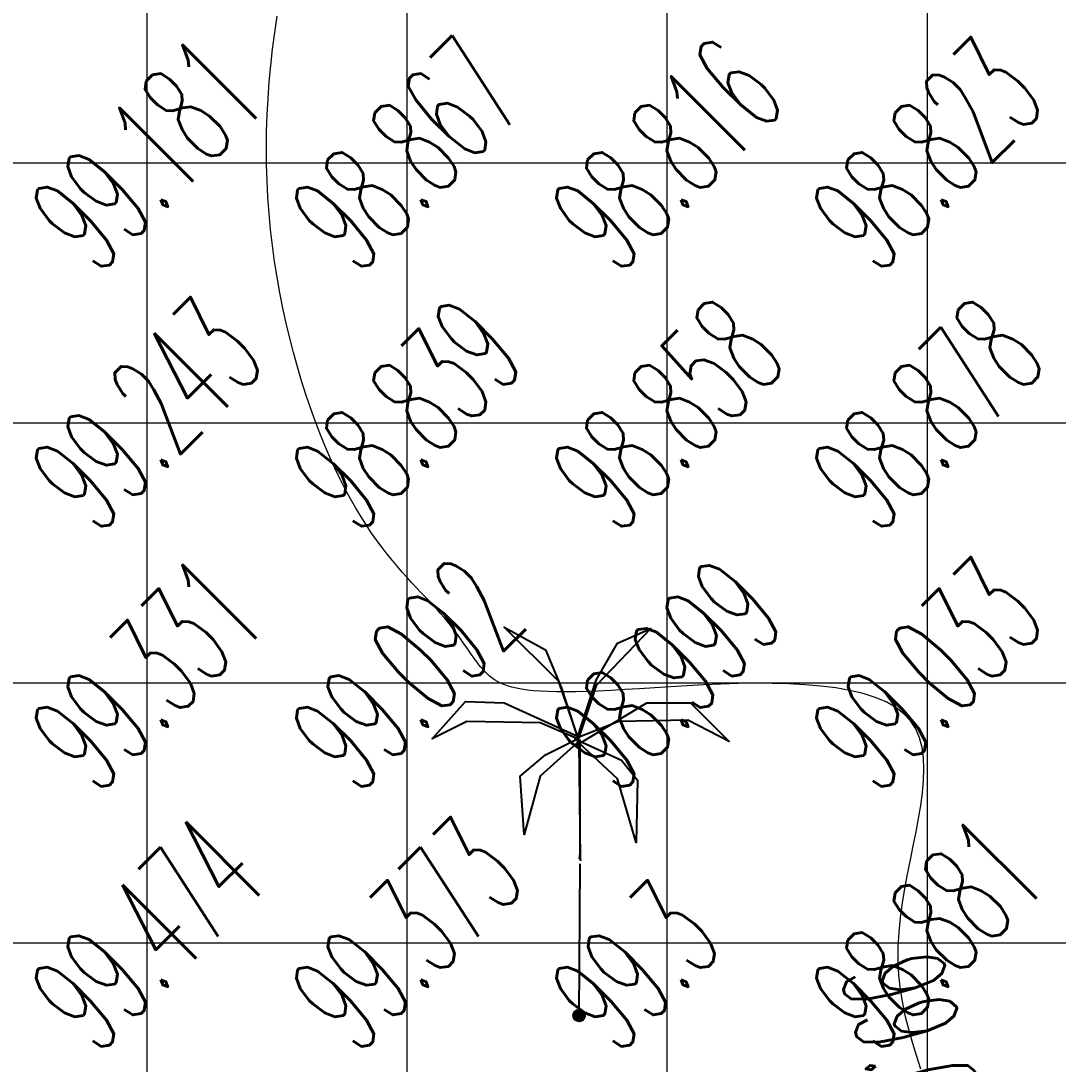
# Model space of a CAD drawing. Header units: millimetres. Extents: x 684983 to 685377, y 990360 to 990509.
# Drawn here: x 685039.05 to 685047.02, y 990439.11 to 990447.13 of the extents above; entities that cross this region are included whole.
import ezdxf
from ezdxf.enums import TextEntityAlignment as Align

# ---------------------------------------------------------------- set-up
doc = ezdxf.new("R2010")
doc.units = ezdxf.units.MM
for name, color, linetype, lineweight in [('AP-1', 7, 'Continuous', 13), ('CON_1', 7, 'Continuous', 9), ('grid', 8, 'Continuous', 9), ('GRID LEVELS', 7, 'Continuous', 13)]:
    doc.layers.add(name, color=color, linetype=linetype, lineweight=lineweight)
doc.layers.add('SYMBOLS', color=7, linetype='Continuous')
doc.styles.get("Standard").update_dxf_attribs({"font": 'RomanS'})

# ---------------------------------------------------------------- blocks, each defined once
blk = doc.blocks.new('A$C11072AF8')
blk.add_hatch(color=3).paths.add_polyline_path([(0.7827, 0.03, 1), (0.7227, 0.03, 1)])
at = {"color": 3}
blk.add_line((0.7527, 0.03), (0.7578, 0.8082), dxfattribs=at)
blk.add_lwpolyline([(0.7538, 0.8315), (0.7578, 0.8627), (0.7578, 1.4423), (0.553, 1.2582), (0.4711, 0.9582), (0.4506, 1.2582), (0.5803, 1.3673), (0.7441, 1.4491), (0.553, 1.5309), (0.1775, 1.5377), (0, 1.4491), (0.1707, 1.64), (0.3687, 1.6332), (0.7441, 1.4627), (0.6486, 1.7423), (0.3687, 2.0219), (0.5803, 1.9059), (0.6622, 1.7082), (0.7441, 1.4559), (0.8397, 1.7491), (0.9489, 1.94), (1.1196, 2.015), (0.8397, 1.7218), (0.7373, 1.415), (1.0991, 1.6332), (1.3244, 1.6332), (1.5224, 1.4355), (1.3108, 1.5446), (0.9558, 1.5377), (0.7305, 1.4491), (0.9694, 1.34), (1.0513, 1.2377), (1.0445, 0.9173), (0.9489, 1.2446), (0.751, 1.4287), (0.7578, 0.8354), (0.7591, 0.8234)], dxfattribs=at)
blk.add_circle((0.7527, 0.03), 0.03, dxfattribs=at)
blk = doc.blocks.new('A$C0CA14312')
blk.add_blockref('A$C11072AF8', (0, 0))
blk = doc.blocks.new('CCONUT')
at = {"xscale": 0.6000000000000001, "yscale": 0.6000000000000001, "zscale": 0.6000000000000001}
blk.add_blockref('A$C0CA14312', (-0.4516, -0.018), dxfattribs=at)

msp = doc.modelspace()

# ---------------------------------------------------------------- linework, layer by layer
at = {"layer": 'CON_1', "color": 49, "linetype": 'Continuous', "elevation": 99, "flags": 128}
msp.add_lwpolyline([(685045.9664, 990439.0691), (685045.9341, 990439.1671), (685045.9033, 990439.2669), (685045.8746, 990439.3686), (685045.8488, 990439.4721), (685045.8268, 990439.5771), (685045.8094, 990439.6838), (685045.7972, 990439.7919), (685045.7911, 990439.9014), (685045.7916, 990440.0121), (685045.7981, 990440.1238), (685045.8095, 990440.2359), (685045.825, 990440.3481), (685045.8435, 990440.4599), (685045.8641, 990440.5709), (685045.8858, 990440.6806), (685045.9078, 990440.7888), (685045.9289, 990440.8948), (685045.9483, 990440.9984), (685045.965, 990441.099), (685045.9781, 990441.1963), (685045.9865, 990441.2899), (685045.9894, 990441.3793), (685045.9858, 990441.464), (685045.9746, 990441.5438), (685045.955, 990441.6181), (685045.926, 990441.6865), (685045.8867, 990441.7486), (685045.836, 990441.804), (685045.7733, 990441.8524), (685045.6994, 990441.8941), (685045.6152, 990441.9295), (685045.5217, 990441.959), (685045.42, 990441.9831), (685045.311, 990442.0022), (685045.1957, 990442.0168), (685045.0752, 990442.0271), (685044.9504, 990442.0338), (685044.8224, 990442.0371), (685044.6921, 990442.0376), (685044.5605, 990442.0356), (685044.4287, 990442.0316), (685044.2977, 990442.026), (685044.1684, 990442.0193), (685044.0419, 990442.0118), (685043.9191, 990442.004), (685043.8011, 990441.9963), (685043.6889, 990441.9892), (685043.5835, 990441.983), (685043.4856, 990441.9782), (685043.3951, 990441.9747), (685043.3117, 990441.9726), (685043.235, 990441.9717), (685043.1647, 990441.9722), (685043.1004, 990441.9738), (685043.0417, 990441.9767), (685042.9884, 990441.9808), (685042.9399, 990441.986), (685042.8961, 990441.9923), (685042.8565, 990441.9997), (685042.8207, 990442.0081), (685042.7885, 990442.0175), (685042.7595, 990442.028), (685042.7333, 990442.0394), (685042.7095, 990442.0517), (685042.6879, 990442.0649), (685042.668, 990442.0789), (685042.6495, 990442.0938), (685042.632, 990442.1095), (685042.6153, 990442.1259), (685042.5992, 990442.1431), (685042.5835, 990442.161), (685042.5681, 990442.1797), (685042.553, 990442.1991), (685042.538, 990442.2193), (685042.5229, 990442.2402), (685042.5078, 990442.2618), (685042.4924, 990442.2841), (685042.4766, 990442.3071), (685042.4603, 990442.3308), (685042.4435, 990442.3552), (685042.4259, 990442.3803), (685042.4075, 990442.4061), (685042.3882, 990442.4326), (685042.3678, 990442.4598), (685042.3462, 990442.4876), (685042.3234, 990442.516), (685042.2991, 990442.5451), (685042.2732, 990442.5749), (685042.2458, 990442.6054), (685042.2168, 990442.6366), (685042.1864, 990442.6688), (685042.1545, 990442.7022), (685042.1215, 990442.7369), (685042.0872, 990442.7731), (685042.0519, 990442.8109), (685042.0157, 990442.8506), (685041.9785, 990442.8923), (685041.9406, 990442.9361), (685041.902, 990442.9822), (685041.8628, 990443.0309), (685041.8231, 990443.0822), (685041.7831, 990443.1364), (685041.7427, 990443.1935), (685041.7022, 990443.2539), (685041.6615, 990443.3176), (685041.6209, 990443.3848), (685041.5803, 990443.4556), (685041.5399, 990443.5304), (685041.4998, 990443.6091), (685041.4602, 990443.6916), (685041.421, 990443.7779), (685041.3825, 990443.8677), (685041.3448, 990443.9608), (685041.308, 990444.0572), (685041.2722, 990444.1566), (685041.2375, 990444.2589), (685041.2041, 990444.3639), (685041.172, 990444.4715), (685041.1415, 990444.5814), (685041.1125, 990444.6936), (685041.0853, 990444.8079), (685041.06, 990444.924), (685041.0366, 990445.042), (685041.0153, 990445.1614), (685040.9963, 990445.2824), (685040.9795, 990445.4045), (685040.9653, 990445.5278), (685040.9536, 990445.652), (685040.9446, 990445.7769), (685040.9383, 990445.9026), (685040.9346, 990446.0287), (685040.9336, 990446.1553), (685040.9352, 990446.2821), (685040.9393, 990446.4091), (685040.946, 990446.5362), (685040.9553, 990446.6632), (685040.967, 990446.79), (685040.9813, 990446.9165), (685040.998, 990447.0426), (685041.0171, 990447.1681)], dxfattribs=at)
at = {"layer": 'grid'}
for p, q in [((685040.0136, 990509.1548), (685040.0136, 990370.8996)), ((685042.0136, 990509.1548), (685042.0136, 990370.8996)), ((685044.0136, 990509.1548), (685044.0136, 990370.8996)), ((685046.0136, 990509.1548), (685046.0136, 990370.8996)), ((685085.1957, 990446.0381), (684982.7636, 990446.0381)), ((685085.1957, 990444.0381), (684982.7636, 990444.0381)), ((685085.1957, 990442.0381), (684982.7636, 990442.0381)), ((685085.1957, 990440.0381), (684982.7636, 990440.0381))]:
    msp.add_line(p, q, dxfattribs=at)

# ---------------------------------------------------------------- block references
at = {"layer": 'SYMBOLS', "ltscale": 10, "xscale": 2.5, "yscale": 2.5, "zscale": 2.5}
msp.add_blockref('CCONUT', (685043.338, 990439.482, 99.381), dxfattribs=at)

# ---------------------------------------------------------------- texts
at = {"layer": 'AP-1', "color": 6, "width": 0.5}
msp.add_text('99.0', height=0.8, rotation=285.75668, dxfattribs=at).set_placement((685045.8811, 990439.3456, 99), align=Align.MIDDLE_CENTER)
at = {"layer": 'GRID LEVELS', "width": 0.5}
for s, p in [('98.867', (685041.63, 990445.1578, 98.8673)), ('98.823', (685045.63, 990445.1578, 98.8226)), ('99.181', (685039.63, 990445.1578, 99.181)), ('98.816', (685043.63, 990445.1578, 98.8155)), ('99.243', (685039.63, 990443.1578, 99.2427)), ('98.839', (685041.63, 990443.1578, 98.8389)), ('98.858', (685043.63, 990443.1578, 98.8585)), ('98.878', (685045.63, 990443.1578, 98.8785)), ('99.033', (685045.63, 990441.1578, 99.0327)), ('99.331', (685039.63, 990441.1578, 99.3305)), ('99.092', (685041.63, 990441.1578, 99.0924)), ('98.999', (685043.63, 990441.1578, 98.9987)), ('99.373', (685041.63, 990439.1578, 99.3733)), ('99.474', (685039.63, 990439.1578, 99.474)), ('98.881', (685045.63, 990439.1578, 98.8807)), ('99.3', (685043.63, 990439.1578, 99.3004))]:
    msp.add_text(s, height=0.8, rotation=45, dxfattribs=at).set_placement(p)

doc.saveas('drawing.dxf')
